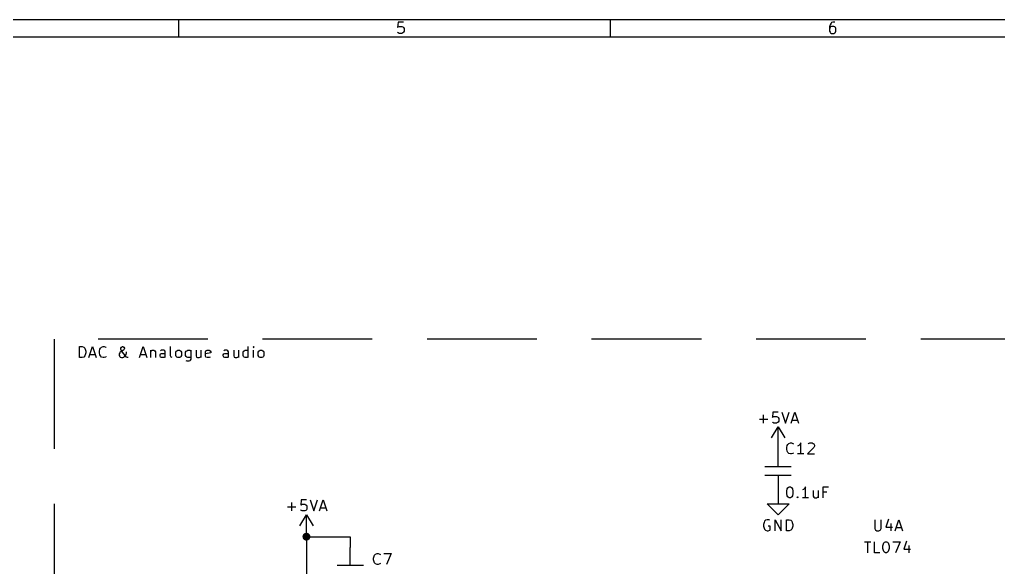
# Model space of a CAD drawing. Extents: x 0.4 to 16.1, y -11.3 to -0.4.
# Drawn here: x 7.543 to 12.004, y -2.89 to -0.394 of the extents above; entities that cross this region are included whole.
import ezdxf

# ---------------------------------------------------------------- set-up
doc = ezdxf.new("R2010")
doc.units = 0
doc.header["$MEASUREMENT"] = 0
doc.linetypes.add('DASHED', pattern=[0.75, 0.5, -0.25])
for name, color, linetype in [('BLUE3', 171, 'CONTINUOUS'), ('CYAN2', 4, 'CONTINUOUS'), ('GREEN3', 91, 'CONTINUOUS'), ('RED2', 1, 'CONTINUOUS')]:
    doc.layers.add(name, color=color, linetype=linetype)

msp = doc.modelspace()

# ---------------------------------------------------------------- linework, layer by layer
at = {"layer": 'BLUE3', "linetype": 'DASHED'}
for p, q in [((7.7, -1.85), (7.7, -8.35)), ((15.15, -1.85), (7.7, -1.85))]:
    msp.add_line(p, q, dxfattribs=at)
at = {"layer": 'BLUE3', "linetype": 'CONTINUOUS'}
for p, q in [((7.816, -1.9337), (7.816, -1.8837)), ((7.816, -1.8837), (7.8279, -1.8837)), ((7.8279, -1.8837), (7.8351, -1.8861)), ((7.8351, -1.8861), (7.8398, -1.8909)), ((7.8398, -1.8909), (7.8422, -1.8956)), ((7.8422, -1.8956), (7.8446, -1.9051)), ((7.8446, -1.9123), (7.8422, -1.9218)), ((7.8446, -1.9051), (7.8446, -1.9123)), ((7.8589, -1.9337), (7.8755, -1.8837)), ((7.8755, -1.8837), (7.8922, -1.9337)), ((7.9065, -1.9051), (7.9089, -1.8956)), ((7.9065, -1.9123), (7.9065, -1.9051)), ((7.9089, -1.9218), (7.9065, -1.9123)), ((7.9089, -1.8956), (7.9113, -1.8909)), ((7.9113, -1.8909), (7.916, -1.8861)), ((7.916, -1.8861), (7.9232, -1.8837)), ((7.9232, -1.8837), (7.9279, -1.8837)), ((7.9279, -1.8837), (7.9351, -1.8861)), ((7.9351, -1.8861), (7.9374, -1.8885)), ((7.9993, -1.9123), (7.997, -1.917)), ((7.997, -1.917), (7.997, -1.9242)), ((8.0017, -1.9099), (7.9993, -1.9123)), ((8.016, -1.9004), (8.0017, -1.9099)), ((8.0041, -1.8909), (8.0065, -1.8861)), ((8.0041, -1.8956), (8.0041, -1.8909)), ((8.0065, -1.9028), (8.0041, -1.8956)), ((8.0065, -1.8861), (8.0113, -1.8837)), ((8.0113, -1.9099), (8.0065, -1.9028)), ((8.0113, -1.8837), (8.0136, -1.8837)), ((8.0232, -1.9242), (8.0113, -1.9099)), ((8.0136, -1.8837), (8.0184, -1.8861)), ((8.0184, -1.898), (8.016, -1.9004)), ((8.0184, -1.8861), (8.0208, -1.8909)), ((8.0208, -1.8932), (8.0184, -1.898)), ((8.0208, -1.8909), (8.0208, -1.8932)), ((8.0279, -1.9194), (8.0303, -1.9123)), ((8.0303, -1.9123), (8.0303, -1.9075)), ((8.0898, -1.9337), (8.1065, -1.8837)), ((8.1065, -1.8837), (8.1232, -1.9337)), ((8.1398, -1.9004), (8.1398, -1.9337)), ((8.1398, -1.9051), (8.1422, -1.9028)), ((8.1422, -1.9028), (8.147, -1.9004)), ((8.147, -1.9004), (8.1541, -1.9004)), ((8.1541, -1.9004), (8.1589, -1.9028)), ((8.1589, -1.9028), (8.1613, -1.9075)), ((8.1613, -1.9075), (8.1613, -1.9337)), ((8.1827, -1.9218), (8.1851, -1.917)), ((8.1898, -1.9004), (8.1851, -1.9028)), ((8.1851, -1.917), (8.1898, -1.9147)), ((8.1993, -1.9004), (8.1898, -1.9004)), ((8.1898, -1.9147), (8.2017, -1.9147)), ((8.2041, -1.9028), (8.1993, -1.9004)), ((8.2017, -1.9147), (8.2065, -1.9123)), ((8.2065, -1.9075), (8.2041, -1.9028)), ((8.2065, -1.9337), (8.2065, -1.9075)), ((8.2303, -1.9266), (8.2303, -1.8837)), ((8.2541, -1.9099), (8.2565, -1.9051)), ((8.2541, -1.9242), (8.2541, -1.9099)), ((8.2565, -1.9051), (8.2589, -1.9028)), ((8.2589, -1.9028), (8.2636, -1.9004)), ((8.2636, -1.9004), (8.2708, -1.9004)), ((8.2708, -1.9004), (8.2755, -1.9028)), ((8.2755, -1.9028), (8.2779, -1.9051)), ((8.2779, -1.9051), (8.2803, -1.9099)), ((8.2803, -1.9099), (8.2803, -1.9242)), ((8.2993, -1.9099), (8.3017, -1.9051)), ((8.2993, -1.9242), (8.2993, -1.9099)), ((8.3017, -1.9051), (8.3041, -1.9028)), ((8.3041, -1.9028), (8.3089, -1.9004)), ((8.3089, -1.9004), (8.3184, -1.9004)), ((8.3184, -1.9004), (8.3231, -1.9028)), ((8.3231, -1.9004), (8.3231, -1.9409)), ((8.347, -1.9004), (8.347, -1.9266)), ((8.3684, -1.9004), (8.3684, -1.9337)), ((8.3898, -1.9075), (8.3922, -1.9028)), ((8.3898, -1.9266), (8.3898, -1.9075)), ((8.4136, -1.9123), (8.3898, -1.917)), ((8.3922, -1.9028), (8.397, -1.9004)), ((8.397, -1.9004), (8.4065, -1.9004)), ((8.4065, -1.9004), (8.4112, -1.9028)), ((8.4112, -1.9028), (8.4136, -1.9075)), ((8.4136, -1.9075), (8.4136, -1.9123)), ((8.4708, -1.9218), (8.4731, -1.917)), ((8.4779, -1.9004), (8.4731, -1.9028)), ((8.4731, -1.917), (8.4779, -1.9147)), ((8.4874, -1.9004), (8.4779, -1.9004)), ((8.4779, -1.9147), (8.4898, -1.9147)), ((8.4922, -1.9028), (8.4874, -1.9004)), ((8.4898, -1.9147), (8.4946, -1.9123)), ((8.4946, -1.9075), (8.4922, -1.9028)), ((8.4946, -1.9337), (8.4946, -1.9075)), ((8.5184, -1.9004), (8.5184, -1.9266)), ((8.5398, -1.9004), (8.5398, -1.9337)), ((8.5612, -1.9099), (8.5636, -1.9051)), ((8.5612, -1.9242), (8.5612, -1.9099)), ((8.5636, -1.9051), (8.566, -1.9028)), ((8.566, -1.9028), (8.5708, -1.9004)), ((8.5708, -1.9004), (8.5803, -1.9004)), ((8.5803, -1.9004), (8.585, -1.9028)), ((8.585, -1.9337), (8.585, -1.8837)), ((8.6089, -1.8837), (8.6065, -1.8861)), ((8.6065, -1.8861), (8.6089, -1.8885)), ((8.6112, -1.8861), (8.6089, -1.8837)), ((8.6089, -1.8837), (8.6089, -1.8885)), ((8.6089, -1.8885), (8.6112, -1.8861)), ((8.6089, -1.9337), (8.6089, -1.9004)), ((8.6303, -1.9099), (8.6327, -1.9051)), ((8.6303, -1.9242), (8.6303, -1.9099)), ((8.6327, -1.9051), (8.635, -1.9028)), ((8.635, -1.9028), (8.6398, -1.9004)), ((8.6398, -1.9004), (8.647, -1.9004)), ((8.647, -1.9004), (8.6517, -1.9028)), ((8.6517, -1.9028), (8.6541, -1.9051)), ((8.6541, -1.9051), (8.6565, -1.9099)), ((8.6565, -1.9099), (8.6565, -1.9242)), ((7.8279, -1.9337), (7.816, -1.9337)), ((7.8351, -1.9313), (7.8279, -1.9337)), ((7.8398, -1.9266), (7.8351, -1.9313)), ((7.8422, -1.9218), (7.8398, -1.9266)), ((7.8636, -1.9194), (7.8874, -1.9194)), ((7.9113, -1.9266), (7.9089, -1.9218)), ((7.916, -1.9313), (7.9113, -1.9266)), ((7.9232, -1.9337), (7.916, -1.9313)), ((7.9279, -1.9337), (7.9232, -1.9337)), ((7.9351, -1.9313), (7.9279, -1.9337)), ((7.9374, -1.9289), (7.9351, -1.9313)), ((7.997, -1.9242), (7.9993, -1.9289)), ((7.9993, -1.9289), (8.0017, -1.9313)), ((8.0017, -1.9313), (8.0065, -1.9337)), ((8.0065, -1.9337), (8.0136, -1.9337)), ((8.0136, -1.9337), (8.0184, -1.9313)), ((8.0184, -1.9313), (8.0208, -1.9289)), ((8.0208, -1.9289), (8.0279, -1.9194)), ((8.0303, -1.9313), (8.0232, -1.9242)), ((8.0351, -1.9337), (8.0303, -1.9313)), ((8.0374, -1.9337), (8.0351, -1.9337)), ((8.0946, -1.9194), (8.1184, -1.9194)), ((8.1827, -1.9266), (8.1827, -1.9218)), ((8.1851, -1.9313), (8.1827, -1.9266)), ((8.1898, -1.9337), (8.1851, -1.9313)), ((8.2017, -1.9337), (8.1898, -1.9337)), ((8.2065, -1.9313), (8.2017, -1.9337)), ((8.2327, -1.9313), (8.2303, -1.9266)), ((8.2374, -1.9337), (8.2327, -1.9313)), ((8.2565, -1.9289), (8.2541, -1.9242)), ((8.2589, -1.9313), (8.2565, -1.9289)), ((8.2636, -1.9337), (8.2589, -1.9313)), ((8.2708, -1.9337), (8.2636, -1.9337)), ((8.2755, -1.9313), (8.2708, -1.9337)), ((8.2779, -1.9289), (8.2755, -1.9313)), ((8.2803, -1.9242), (8.2779, -1.9289)), ((8.3017, -1.9289), (8.2993, -1.9242)), ((8.3041, -1.9313), (8.3017, -1.9289)), ((8.3065, -1.9504), (8.3017, -1.948)), ((8.3089, -1.9337), (8.3041, -1.9313)), ((8.3136, -1.9504), (8.3065, -1.9504)), ((8.3184, -1.9337), (8.3089, -1.9337)), ((8.3184, -1.948), (8.3136, -1.9504)), ((8.3231, -1.9313), (8.3184, -1.9337)), ((8.3208, -1.9456), (8.3184, -1.948)), ((8.3231, -1.9409), (8.3208, -1.9456)), ((8.347, -1.9266), (8.3493, -1.9313)), ((8.3493, -1.9313), (8.3541, -1.9337)), ((8.3541, -1.9337), (8.3612, -1.9337)), ((8.3612, -1.9337), (8.366, -1.9313)), ((8.366, -1.9313), (8.3684, -1.9289)), ((8.3922, -1.9313), (8.3898, -1.9266)), ((8.397, -1.9337), (8.3922, -1.9313)), ((8.4065, -1.9337), (8.397, -1.9337)), ((8.4112, -1.9313), (8.4065, -1.9337)), ((8.4708, -1.9266), (8.4708, -1.9218)), ((8.4731, -1.9313), (8.4708, -1.9266)), ((8.4779, -1.9337), (8.4731, -1.9313)), ((8.4898, -1.9337), (8.4779, -1.9337)), ((8.4946, -1.9313), (8.4898, -1.9337)), ((8.5184, -1.9266), (8.5208, -1.9313)), ((8.5208, -1.9313), (8.5255, -1.9337)), ((8.5255, -1.9337), (8.5327, -1.9337)), ((8.5327, -1.9337), (8.5374, -1.9313)), ((8.5374, -1.9313), (8.5398, -1.9289)), ((8.5636, -1.9289), (8.5612, -1.9242)), ((8.566, -1.9313), (8.5636, -1.9289)), ((8.5708, -1.9337), (8.566, -1.9313)), ((8.5803, -1.9337), (8.5708, -1.9337)), ((8.585, -1.9313), (8.5803, -1.9337)), ((8.6327, -1.9289), (8.6303, -1.9242)), ((8.635, -1.9313), (8.6327, -1.9289)), ((8.6398, -1.9337), (8.635, -1.9313)), ((8.647, -1.9337), (8.6398, -1.9337)), ((8.6517, -1.9313), (8.647, -1.9337)), ((8.6541, -1.9289), (8.6517, -1.9313)), ((8.6565, -1.9242), (8.6541, -1.9289))]:
    msp.add_line(p, q, dxfattribs=at)
at = {"layer": 'CYAN2', "linetype": 'CONTINUOUS'}
for p, q in [((10.9762, -2.1828), (10.9738, -2.2066)), ((10.9762, -2.1828), (10.9738, -2.2066)), ((11, -2.1828), (10.9762, -2.1828)), ((11, -2.1828), (10.9762, -2.1828)), ((11.0167, -2.1828), (11.0333, -2.2328)), ((11.0167, -2.1828), (11.0333, -2.2328)), ((11.0333, -2.2328), (11.05, -2.1828)), ((11.0333, -2.2328), (11.05, -2.1828)), ((11.0595, -2.2328), (11.0762, -2.1828)), ((11.0595, -2.2328), (11.0762, -2.1828)), ((11.0762, -2.1828), (11.0929, -2.2328)), ((11.0762, -2.1828), (11.0929, -2.2328)), ((10.9143, -2.2138), (10.9524, -2.2138)), ((10.9143, -2.2138), (10.9524, -2.2138)), ((10.9333, -2.2328), (10.9333, -2.1947)), ((10.9333, -2.2328), (10.9333, -2.1947)), ((10.9738, -2.2066), (10.9762, -2.2042)), ((10.9738, -2.2066), (10.9762, -2.2042)), ((10.9762, -2.2304), (10.9738, -2.228)), ((10.9762, -2.2304), (10.9738, -2.228)), ((10.9762, -2.2042), (10.981, -2.2019)), ((10.9762, -2.2042), (10.981, -2.2019)), ((10.981, -2.2328), (10.9762, -2.2304)), ((10.981, -2.2328), (10.9762, -2.2304)), ((10.981, -2.2019), (10.9929, -2.2019)), ((10.981, -2.2019), (10.9929, -2.2019)), ((10.9929, -2.2019), (10.9976, -2.2042)), ((10.9929, -2.2019), (10.9976, -2.2042)), ((10.9976, -2.2304), (10.9929, -2.2328)), ((10.9976, -2.2304), (10.9929, -2.2328)), ((10.9976, -2.2042), (11, -2.2066)), ((10.9976, -2.2042), (11, -2.2066)), ((11, -2.228), (10.9976, -2.2304)), ((11, -2.228), (10.9976, -2.2304)), ((11, -2.2066), (11.0024, -2.2114)), ((11, -2.2066), (11.0024, -2.2114)), ((11.0024, -2.2233), (11, -2.228)), ((11.0024, -2.2233), (11, -2.228)), ((11.0024, -2.2114), (11.0024, -2.2233)), ((11.0024, -2.2114), (11.0024, -2.2233)), ((11.0643, -2.2185), (11.0881, -2.2185)), ((11.0643, -2.2185), (11.0881, -2.2185)), ((10.9929, -2.2328), (10.981, -2.2328)), ((10.9929, -2.2328), (10.981, -2.2328)), ((11.0389, -2.3442), (11.0413, -2.3347)), ((11.0389, -2.3442), (11.0413, -2.3347)), ((11.0389, -2.3514), (11.0389, -2.3442)), ((11.0389, -2.3514), (11.0389, -2.3442)), ((11.0413, -2.3609), (11.0389, -2.3514)), ((11.0413, -2.3609), (11.0389, -2.3514)), ((11.0413, -2.3347), (11.0437, -2.3299)), ((11.0413, -2.3347), (11.0437, -2.3299)), ((11.0437, -2.3657), (11.0413, -2.3609)), ((11.0437, -2.3657), (11.0413, -2.3609)), ((11.0437, -2.3299), (11.0484, -2.3252)), ((11.0437, -2.3299), (11.0484, -2.3252)), ((11.0484, -2.3252), (11.0556, -2.3228)), ((11.0484, -2.3252), (11.0556, -2.3228)), ((11.0556, -2.3228), (11.0603, -2.3228)), ((11.0556, -2.3228), (11.0603, -2.3228)), ((11.0603, -2.3228), (11.0675, -2.3252)), ((11.0603, -2.3228), (11.0675, -2.3252)), ((11.0675, -2.3252), (11.0699, -2.3276)), ((11.0675, -2.3252), (11.0699, -2.3276)), ((11.0937, -2.3347), (11.0889, -2.3371)), ((11.0937, -2.3347), (11.0889, -2.3371)), ((11.0984, -2.3299), (11.0937, -2.3347)), ((11.0984, -2.3299), (11.0937, -2.3347)), ((11.1032, -2.3228), (11.0984, -2.3299)), ((11.1032, -2.3228), (11.0984, -2.3299)), ((11.1032, -2.3728), (11.1032, -2.3228)), ((11.1032, -2.3728), (11.1032, -2.3228)), ((11.1627, -2.3442), (11.1341, -2.3728)), ((11.1627, -2.3442), (11.1341, -2.3728)), ((11.1365, -2.3276), (11.1389, -2.3252)), ((11.1365, -2.3276), (11.1389, -2.3252)), ((11.1389, -2.3252), (11.1437, -2.3228)), ((11.1389, -2.3252), (11.1437, -2.3228)), ((11.1437, -2.3228), (11.1556, -2.3228)), ((11.1437, -2.3228), (11.1556, -2.3228)), ((11.1556, -2.3228), (11.1603, -2.3252)), ((11.1556, -2.3228), (11.1603, -2.3252)), ((11.1603, -2.3252), (11.1627, -2.3276)), ((11.1603, -2.3252), (11.1627, -2.3276)), ((11.1627, -2.3276), (11.1651, -2.3323)), ((11.1627, -2.3276), (11.1651, -2.3323)), ((11.1651, -2.3371), (11.1627, -2.3442)), ((11.1651, -2.3371), (11.1627, -2.3442)), ((11.1651, -2.3323), (11.1651, -2.3371)), ((11.1651, -2.3323), (11.1651, -2.3371)), ((11.0484, -2.3704), (11.0437, -2.3657)), ((11.0484, -2.3704), (11.0437, -2.3657)), ((11.0556, -2.3728), (11.0484, -2.3704)), ((11.0556, -2.3728), (11.0484, -2.3704)), ((11.0603, -2.3728), (11.0556, -2.3728)), ((11.0603, -2.3728), (11.0556, -2.3728)), ((11.0675, -2.3704), (11.0603, -2.3728)), ((11.0675, -2.3704), (11.0603, -2.3728)), ((11.0699, -2.368), (11.0675, -2.3704)), ((11.0699, -2.368), (11.0675, -2.3704)), ((11.1175, -2.3728), (11.0889, -2.3728)), ((11.1175, -2.3728), (11.0889, -2.3728)), ((11.1341, -2.3728), (11.1651, -2.3728)), ((11.1341, -2.3728), (11.1651, -2.3728)), ((11.0389, -2.5419), (11.0413, -2.5323)), ((11.0389, -2.5419), (11.0413, -2.5323)), ((11.0389, -2.5538), (11.0389, -2.5419)), ((11.0389, -2.5538), (11.0389, -2.5419)), ((11.0413, -2.5323), (11.0437, -2.5276)), ((11.0413, -2.5323), (11.0437, -2.5276)), ((11.0437, -2.5276), (11.046, -2.5252)), ((11.0437, -2.5276), (11.046, -2.5252)), ((11.046, -2.5252), (11.0508, -2.5228)), ((11.046, -2.5252), (11.0508, -2.5228)), ((11.0508, -2.5228), (11.0556, -2.5228)), ((11.0508, -2.5228), (11.0556, -2.5228)), ((11.0556, -2.5228), (11.0603, -2.5252)), ((11.0556, -2.5228), (11.0603, -2.5252)), ((11.0603, -2.5252), (11.0627, -2.5276)), ((11.0603, -2.5252), (11.0627, -2.5276)), ((11.0627, -2.5276), (11.0651, -2.5323)), ((11.0627, -2.5276), (11.0651, -2.5323)), ((11.0651, -2.5323), (11.0675, -2.5419)), ((11.0651, -2.5323), (11.0675, -2.5419)), ((11.0675, -2.5419), (11.0675, -2.5538)), ((11.0675, -2.5419), (11.0675, -2.5538)), ((11.1151, -2.5347), (11.1103, -2.5371)), ((11.1151, -2.5347), (11.1103, -2.5371)), ((11.1199, -2.5299), (11.1151, -2.5347)), ((11.1199, -2.5299), (11.1151, -2.5347)), ((11.1246, -2.5228), (11.1199, -2.5299)), ((11.1246, -2.5228), (11.1199, -2.5299)), ((11.1246, -2.5728), (11.1246, -2.5228)), ((11.1246, -2.5728), (11.1246, -2.5228)), ((11.1603, -2.5395), (11.1603, -2.5657)), ((11.1603, -2.5395), (11.1603, -2.5657)), ((11.1818, -2.5395), (11.1818, -2.5728)), ((11.1818, -2.5395), (11.1818, -2.5728)), ((11.2056, -2.5728), (11.2056, -2.5228)), ((11.2056, -2.5228), (11.2294, -2.5228)), ((11.2056, -2.5728), (11.2056, -2.5228)), ((11.2056, -2.5228), (11.2294, -2.5228)), ((8.8262, -2.5828), (8.8238, -2.6066)), ((8.85, -2.5828), (8.8262, -2.5828)), ((8.8667, -2.5828), (8.8833, -2.6328)), ((8.8833, -2.6328), (8.9, -2.5828)), ((8.9095, -2.6328), (8.9262, -2.5828)), ((8.9262, -2.5828), (8.9429, -2.6328)), ((11.0413, -2.5633), (11.0389, -2.5538)), ((11.0413, -2.5633), (11.0389, -2.5538)), ((11.0437, -2.568), (11.0413, -2.5633)), ((11.0437, -2.568), (11.0413, -2.5633)), ((11.046, -2.5704), (11.0437, -2.568)), ((11.046, -2.5704), (11.0437, -2.568)), ((11.0508, -2.5728), (11.046, -2.5704)), ((11.0508, -2.5728), (11.046, -2.5704)), ((11.0556, -2.5728), (11.0508, -2.5728)), ((11.0556, -2.5728), (11.0508, -2.5728)), ((11.0603, -2.5704), (11.0556, -2.5728)), ((11.0603, -2.5704), (11.0556, -2.5728)), ((11.0627, -2.568), (11.0603, -2.5704)), ((11.0627, -2.568), (11.0603, -2.5704)), ((11.0651, -2.5633), (11.0627, -2.568)), ((11.0651, -2.5633), (11.0627, -2.568)), ((11.0675, -2.5538), (11.0651, -2.5633)), ((11.0675, -2.5538), (11.0651, -2.5633)), ((11.0865, -2.5704), (11.0889, -2.568)), ((11.0865, -2.5704), (11.0889, -2.568)), ((11.0889, -2.5728), (11.0865, -2.5704)), ((11.0889, -2.5728), (11.0865, -2.5704)), ((11.0889, -2.568), (11.0913, -2.5704)), ((11.0889, -2.568), (11.0889, -2.5728)), ((11.0889, -2.568), (11.0913, -2.5704)), ((11.0889, -2.568), (11.0889, -2.5728)), ((11.0913, -2.5704), (11.0889, -2.5728)), ((11.0913, -2.5704), (11.0889, -2.5728)), ((11.1389, -2.5728), (11.1103, -2.5728)), ((11.1389, -2.5728), (11.1103, -2.5728)), ((11.1603, -2.5657), (11.1627, -2.5704)), ((11.1603, -2.5657), (11.1627, -2.5704)), ((11.1627, -2.5704), (11.1675, -2.5728)), ((11.1627, -2.5704), (11.1675, -2.5728)), ((11.1675, -2.5728), (11.1746, -2.5728)), ((11.1675, -2.5728), (11.1746, -2.5728)), ((11.1746, -2.5728), (11.1794, -2.5704)), ((11.1746, -2.5728), (11.1794, -2.5704)), ((11.1794, -2.5704), (11.1818, -2.568)), ((11.1794, -2.5704), (11.1818, -2.568)), ((11.2222, -2.5466), (11.2056, -2.5466)), ((11.2222, -2.5466), (11.2056, -2.5466)), ((8.7643, -2.6138), (8.8024, -2.6138)), ((8.7833, -2.6328), (8.7833, -2.5947)), ((8.8238, -2.6066), (8.8262, -2.6042)), ((8.8262, -2.6304), (8.8238, -2.628)), ((8.8262, -2.6042), (8.831, -2.6019)), ((8.831, -2.6328), (8.8262, -2.6304)), ((8.831, -2.6019), (8.8429, -2.6019)), ((8.8429, -2.6019), (8.8476, -2.6042)), ((8.8476, -2.6304), (8.8429, -2.6328)), ((8.8476, -2.6042), (8.85, -2.6066)), ((8.85, -2.628), (8.8476, -2.6304)), ((8.85, -2.6066), (8.8524, -2.6114)), ((8.8524, -2.6233), (8.85, -2.628)), ((8.8524, -2.6114), (8.8524, -2.6233)), ((8.9143, -2.6185), (8.9381, -2.6185)), ((8.8429, -2.6328), (8.831, -2.6328)), ((10.9429, -2.6752), (10.9381, -2.6799)), ((10.9429, -2.6752), (10.9381, -2.6799)), ((10.95, -2.6728), (10.9429, -2.6752)), ((10.95, -2.6728), (10.9429, -2.6752)), ((10.9571, -2.6728), (10.95, -2.6728)), ((10.9571, -2.6728), (10.95, -2.6728)), ((10.9619, -2.6752), (10.9571, -2.6728)), ((10.9619, -2.6752), (10.9571, -2.6728)), ((10.9857, -2.7228), (10.9857, -2.6728)), ((10.9857, -2.6728), (11.0143, -2.7228)), ((10.9857, -2.7228), (10.9857, -2.6728)), ((10.9857, -2.6728), (11.0143, -2.7228)), ((11.0143, -2.7228), (11.0143, -2.6728)), ((11.0143, -2.7228), (11.0143, -2.6728)), ((11.0381, -2.7228), (11.0381, -2.6728)), ((11.0381, -2.6728), (11.05, -2.6728)), ((11.0381, -2.7228), (11.0381, -2.6728)), ((11.0381, -2.6728), (11.05, -2.6728)), ((11.05, -2.6728), (11.0571, -2.6752)), ((11.05, -2.6728), (11.0571, -2.6752)), ((11.0571, -2.6752), (11.0619, -2.6799)), ((11.0571, -2.6752), (11.0619, -2.6799)), ((11.4405, -2.6728), (11.4405, -2.7133)), ((11.469, -2.7133), (11.469, -2.6728)), ((11.5024, -2.6704), (11.4905, -2.7061)), ((11.5333, -2.7228), (11.55, -2.6728)), ((11.55, -2.6728), (11.5667, -2.7228)), ((10.9357, -2.6847), (10.9333, -2.6942)), ((10.9357, -2.6847), (10.9333, -2.6942)), ((10.9333, -2.6942), (10.9333, -2.7014)), ((10.9333, -2.6942), (10.9333, -2.7014)), ((10.9333, -2.7014), (10.9357, -2.7109)), ((10.9333, -2.7014), (10.9357, -2.7109)), ((10.9381, -2.6799), (10.9357, -2.6847)), ((10.9381, -2.6799), (10.9357, -2.6847)), ((10.9357, -2.7109), (10.9381, -2.7157)), ((10.9357, -2.7109), (10.9381, -2.7157)), ((10.9381, -2.7157), (10.9429, -2.7204)), ((10.9381, -2.7157), (10.9429, -2.7204)), ((10.9429, -2.7204), (10.95, -2.7228)), ((10.9429, -2.7204), (10.95, -2.7228)), ((10.9643, -2.7014), (10.9548, -2.7014)), ((10.9643, -2.7014), (10.9548, -2.7014)), ((10.9548, -2.7228), (10.9619, -2.7204)), ((10.9548, -2.7228), (10.9619, -2.7204)), ((10.9619, -2.7204), (10.9643, -2.718)), ((10.9619, -2.7204), (10.9643, -2.718)), ((10.9643, -2.718), (10.9643, -2.7014)), ((10.9643, -2.718), (10.9643, -2.7014)), ((11.0571, -2.7204), (11.05, -2.7228)), ((11.0571, -2.7204), (11.05, -2.7228)), ((11.0619, -2.7157), (11.0571, -2.7204)), ((11.0619, -2.7157), (11.0571, -2.7204)), ((11.0619, -2.6799), (11.0643, -2.6847)), ((11.0619, -2.6799), (11.0643, -2.6847)), ((11.0643, -2.7109), (11.0619, -2.7157)), ((11.0643, -2.7109), (11.0619, -2.7157)), ((11.0643, -2.6847), (11.0667, -2.6942)), ((11.0643, -2.6847), (11.0667, -2.6942)), ((11.0667, -2.7014), (11.0643, -2.7109)), ((11.0667, -2.7014), (11.0643, -2.7109)), ((11.0667, -2.6942), (11.0667, -2.7014)), ((11.0667, -2.6942), (11.0667, -2.7014)), ((11.4405, -2.7133), (11.4429, -2.718)), ((11.4429, -2.718), (11.4452, -2.7204)), ((11.4452, -2.7204), (11.45, -2.7228)), ((11.4595, -2.7228), (11.4643, -2.7204)), ((11.4643, -2.7204), (11.4667, -2.718)), ((11.4667, -2.718), (11.469, -2.7133)), ((11.4905, -2.7061), (11.5214, -2.7061)), ((11.5143, -2.6895), (11.5143, -2.7228)), ((11.5381, -2.7085), (11.5619, -2.7085)), ((10.95, -2.7228), (10.9548, -2.7228)), ((10.95, -2.7228), (10.9548, -2.7228)), ((11.05, -2.7228), (11.0381, -2.7228)), ((11.05, -2.7228), (11.0381, -2.7228)), ((11.45, -2.7228), (11.4595, -2.7228)), ((11.394, -2.7728), (11.4226, -2.7728)), ((11.4083, -2.8228), (11.4083, -2.7728)), ((11.4393, -2.8228), (11.4393, -2.7728)), ((11.4774, -2.7919), (11.4798, -2.7823)), ((11.4774, -2.8038), (11.4774, -2.7919)), ((11.4798, -2.8133), (11.4774, -2.8038)), ((11.4798, -2.7823), (11.4821, -2.7776)), ((11.4821, -2.7776), (11.4845, -2.7752)), ((11.4845, -2.7752), (11.4893, -2.7728)), ((11.4893, -2.7728), (11.494, -2.7728)), ((11.494, -2.7728), (11.4988, -2.7752)), ((11.4988, -2.7752), (11.5012, -2.7776)), ((11.5012, -2.7776), (11.5036, -2.7823)), ((11.5036, -2.7823), (11.506, -2.7919)), ((11.506, -2.8038), (11.5036, -2.8133)), ((11.506, -2.7919), (11.506, -2.8038)), ((11.5226, -2.7728), (11.5559, -2.7728)), ((11.5559, -2.7728), (11.5345, -2.8228)), ((11.5845, -2.7704), (11.5726, -2.8061)), ((11.5726, -2.8061), (11.6036, -2.8061)), ((11.5964, -2.7895), (11.5964, -2.8228)), ((9.1559, -2.8482), (9.1583, -2.8387)), ((9.1559, -2.8482), (9.1583, -2.8387)), ((9.1559, -2.8554), (9.1559, -2.8482)), ((9.1559, -2.8554), (9.1559, -2.8482)), ((9.1583, -2.8387), (9.1607, -2.8339)), ((9.1583, -2.8387), (9.1607, -2.8339)), ((9.1607, -2.8339), (9.1654, -2.8292)), ((9.1607, -2.8339), (9.1654, -2.8292)), ((9.1654, -2.8292), (9.1726, -2.8268)), ((9.1654, -2.8292), (9.1726, -2.8268)), ((9.1726, -2.8268), (9.1773, -2.8268)), ((9.1726, -2.8268), (9.1773, -2.8268)), ((9.1773, -2.8268), (9.1845, -2.8292)), ((9.1773, -2.8268), (9.1845, -2.8292)), ((9.1845, -2.8292), (9.1869, -2.8316)), ((9.1845, -2.8292), (9.1869, -2.8316)), ((9.2035, -2.8268), (9.2369, -2.8268)), ((9.2035, -2.8268), (9.2369, -2.8268)), ((9.2369, -2.8268), (9.2154, -2.8768)), ((9.2369, -2.8268), (9.2154, -2.8768)), ((11.4631, -2.8228), (11.4393, -2.8228)), ((11.4821, -2.818), (11.4798, -2.8133)), ((11.4845, -2.8204), (11.4821, -2.818)), ((11.4893, -2.8228), (11.4845, -2.8204)), ((11.494, -2.8228), (11.4893, -2.8228)), ((11.4988, -2.8204), (11.494, -2.8228)), ((11.5012, -2.818), (11.4988, -2.8204)), ((11.5036, -2.8133), (11.5012, -2.818)), ((9.1583, -2.8649), (9.1559, -2.8554)), ((9.1583, -2.8649), (9.1559, -2.8554)), ((9.1607, -2.8697), (9.1583, -2.8649)), ((9.1607, -2.8697), (9.1583, -2.8649)), ((9.1654, -2.8744), (9.1607, -2.8697)), ((9.1654, -2.8744), (9.1607, -2.8697)), ((9.1726, -2.8768), (9.1654, -2.8744)), ((9.1726, -2.8768), (9.1654, -2.8744)), ((9.1773, -2.8768), (9.1726, -2.8768)), ((9.1773, -2.8768), (9.1726, -2.8768)), ((9.1845, -2.8744), (9.1773, -2.8768)), ((9.1845, -2.8744), (9.1773, -2.8768)), ((9.1869, -2.872), (9.1845, -2.8744)), ((9.1869, -2.872), (9.1845, -2.8744))]:
    msp.add_line(p, q, dxfattribs=at)
at = {"layer": 'GREEN3', "linetype": 'CONTINUOUS'}
for p, q in [((8.85, -2.75), (9.05, -2.75)), ((8.85, -2.75), (8.85, -3.05)), ((9.05, -2.75), (9.05, -2.8))]:
    msp.add_line(p, q, dxfattribs=at)
at = {"layer": 'GREEN3', "const_width": 0.018}
msp.add_lwpolyline([(8.841, -2.75, 1), (8.859, -2.75, 1)], format="xyb", close=True, dxfattribs=at)
at = {"layer": 'RED2', "linetype": 'CONTINUOUS'}
for p, q in [((0.3937, -0.3937), (16.1413, -0.3937)), ((8.2677, -0.4724), (8.2677, -0.3937)), ((10.2362, -0.4724), (10.2362, -0.3937)), ((9.268, -0.4053), (9.2656, -0.4296)), ((9.2656, -0.4296), (9.268, -0.4272)), ((9.2924, -0.4053), (9.268, -0.4053)), ((9.268, -0.4272), (9.2729, -0.4248)), ((9.2729, -0.4248), (9.2851, -0.4248)), ((9.2851, -0.4248), (9.29, -0.4272)), ((9.29, -0.4272), (9.2924, -0.4296)), ((9.2924, -0.4296), (9.2948, -0.4345)), ((9.2948, -0.4345), (9.2948, -0.4467)), ((11.2365, -0.4174), (11.2341, -0.4272)), ((11.2341, -0.4272), (11.2341, -0.4467)), ((11.2365, -0.4296), (11.2341, -0.4345)), ((11.2414, -0.4101), (11.2365, -0.4174)), ((11.239, -0.4272), (11.2365, -0.4296)), ((11.2439, -0.4248), (11.239, -0.4272)), ((11.2439, -0.4077), (11.2414, -0.4101)), ((11.2487, -0.4053), (11.2439, -0.4077)), ((11.2536, -0.4248), (11.2439, -0.4248)), ((11.2585, -0.4053), (11.2487, -0.4053)), ((11.2585, -0.4272), (11.2536, -0.4248)), ((11.2609, -0.4296), (11.2585, -0.4272)), ((11.2633, -0.4345), (11.2609, -0.4296)), ((11.2633, -0.4467), (11.2633, -0.4345)), ((0.4724, -0.4724), (16.0626, -0.4724)), ((9.268, -0.454), (9.2656, -0.4516)), ((9.2729, -0.4564), (9.268, -0.454)), ((9.2851, -0.4564), (9.2729, -0.4564)), ((9.29, -0.454), (9.2851, -0.4564)), ((9.2924, -0.4516), (9.29, -0.454)), ((9.2948, -0.4467), (9.2924, -0.4516)), ((11.2341, -0.4467), (11.2365, -0.4516)), ((11.2365, -0.4516), (11.239, -0.454)), ((11.239, -0.454), (11.2439, -0.4564)), ((11.2439, -0.4564), (11.2536, -0.4564)), ((11.2536, -0.4564), (11.2585, -0.454)), ((11.2585, -0.454), (11.2609, -0.4516)), ((11.2609, -0.4516), (11.2633, -0.4467)), ((10.97, -2.3), (11, -2.25)), ((11, -2.25), (11.03, -2.3)), ((11, -2.35), (11, -2.25)), ((11, -2.43), (11, -2.35)), ((11, -2.43), (11, -2.35)), ((10.94, -2.43), (11.06, -2.43)), ((10.94, -2.47), (11.06, -2.47)), ((11, -2.47), (11, -2.55)), ((11, -2.47), (11, -2.55)), ((11, -2.55), (11, -2.6)), ((11, -2.65), (10.95, -2.6)), ((10.95, -2.6), (11, -2.6)), ((11, -2.6), (11.05, -2.6)), ((11.05, -2.6), (11, -2.65)), ((8.82, -2.7), (8.85, -2.65)), ((8.85, -2.65), (8.88, -2.7)), ((8.85, -2.75), (8.85, -2.65)), ((9.05, -2.88), (9.05, -2.8)), ((9.05, -2.88), (9.05, -2.8)), ((8.99, -2.88), (9.11, -2.88))]:
    msp.add_line(p, q, dxfattribs=at)

doc.saveas('drawing.dxf')
